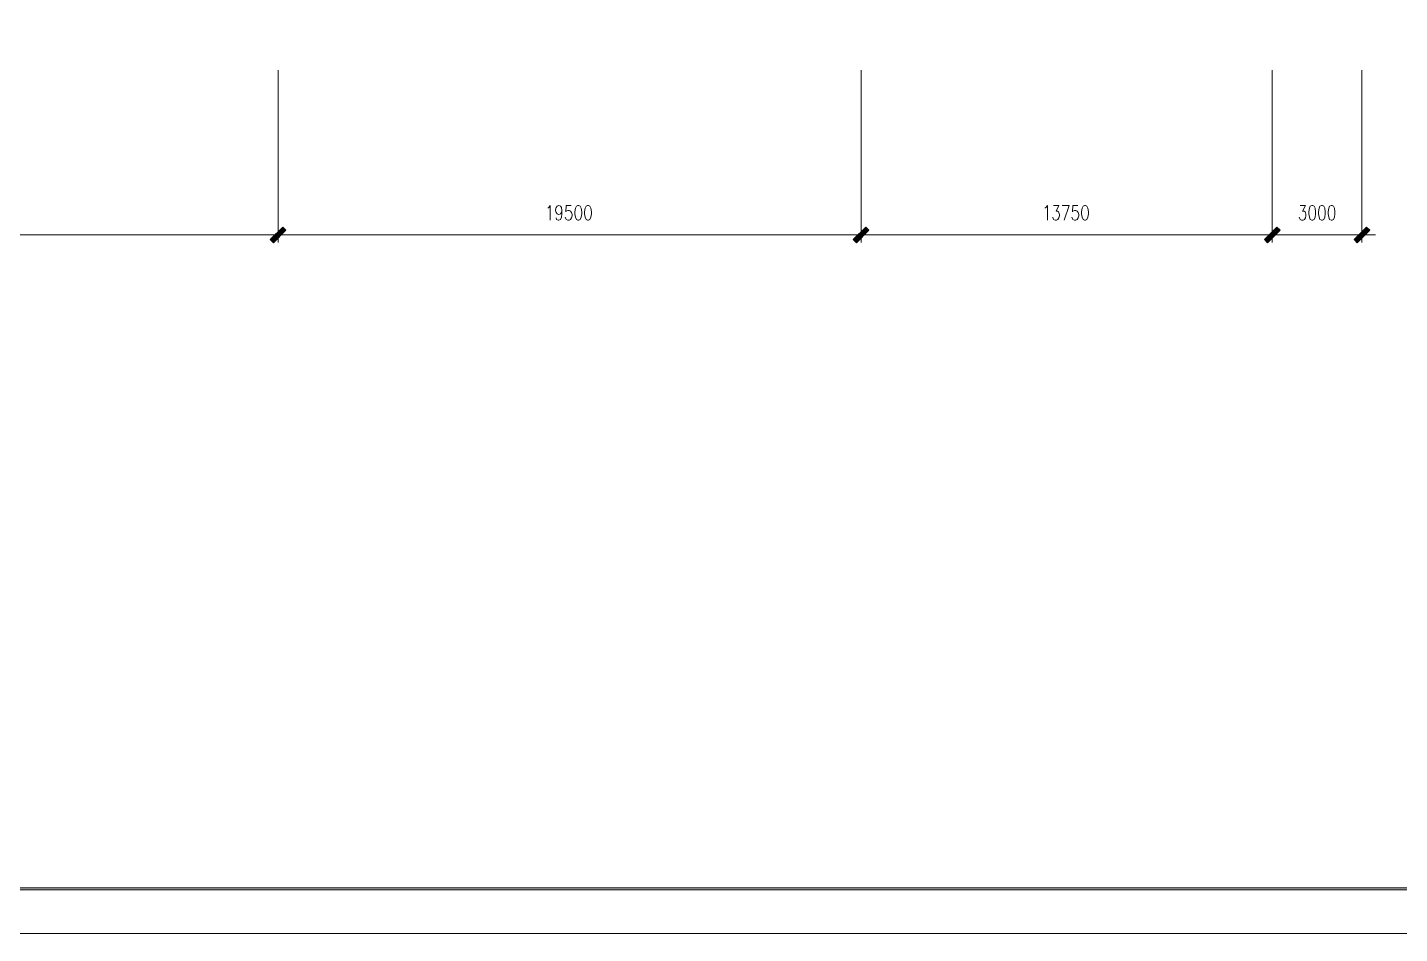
# Model space of a CAD drawing. Header units: millimetres. Extents: x 568 to 3948041, y -25191 to 63890.
# Drawn here: x 3867225 to 3913106, y -25191 to 5110 of the extents above; entities that cross this region are included whole.
import ezdxf

# ---------------------------------------------------------------- set-up
doc = ezdxf.new("R2010")
doc.units = ezdxf.units.MM

msp = doc.modelspace()

# ---------------------------------------------------------------- hatches: boundary and pattern name
h = msp.add_hatch(color=0)
h.dxf.hatch_style = 2
h.paths.add_polyline_path([(3875763, -1564), (3875869, -1671), (3875449, -2090), (3875343, -1985)])
h = msp.add_hatch(color=0)
h.dxf.hatch_style = 2
h.paths.add_polyline_path([(3875449, -2090), (3875343, -1985), (3875763, -1564), (3875869, -1671)])
h = msp.add_hatch(color=0)
h.dxf.hatch_style = 2
h.paths.add_polyline_path([(3895259, -1564), (3895365, -1671), (3894945, -2090), (3894839, -1985)])
h = msp.add_hatch(color=0)
h.dxf.hatch_style = 2
h.paths.add_polyline_path([(3894945, -2090), (3894839, -1985), (3895259, -1564), (3895365, -1671)])
h = msp.add_hatch(color=0)
h.dxf.hatch_style = 2
h.paths.add_polyline_path([(3909006, -1564), (3909112, -1671), (3908692, -2090), (3908586, -1985)])
h = msp.add_hatch(color=0)
h.dxf.hatch_style = 2
h.paths.add_polyline_path([(3908692, -2090), (3908586, -1985), (3909006, -1564), (3909112, -1671)])
h = msp.add_hatch(color=0)
h.dxf.hatch_style = 2
h.paths.add_polyline_path([(3911691, -2090), (3911586, -1985), (3912005, -1564), (3912111, -1671)])
h = msp.add_hatch(color=0)
h.dxf.hatch_style = 2
h.paths.add_polyline_path([(3825632, -23726), (3825702, -23657), (3946506, -23657), (3946576, -23726)])

# ---------------------------------------------------------------- linework, layer by layer
at = {"color": 0, "lineweight": 0}
for points in [[(3821918, -25191), (3821918, 63890), (3948041, 63890), (3948041, -25191)], [(3885629, -847), (3885580, -870), (3885547, -939), (3885531, -1055), (3885531, -1124), (3885547, -1239), (3885580, -1308), (3885629, -1331), (3885661, -1331), (3885709, -1308), (3885741, -1239), (3885758, -1124), (3885758, -1055), (3885741, -939), (3885709, -870), (3885661, -847)], [(3885952, -847), (3885903, -870), (3885870, -939), (3885854, -1055), (3885854, -1124), (3885870, -1239), (3885903, -1308), (3885952, -1331), (3885984, -1331), (3886032, -1308), (3886065, -1239), (3886081, -1124), (3886081, -1055), (3886065, -939), (3886032, -870), (3885984, -847)], [(3902573, -847), (3902525, -870), (3902492, -939), (3902476, -1055), (3902476, -1124), (3902492, -1239), (3902525, -1308), (3902573, -1331), (3902605, -1331), (3902654, -1308), (3902686, -1239), (3902702, -1124), (3902702, -1055), (3902686, -939), (3902654, -870), (3902605, -847)], [(3910171, -847), (3910122, -870), (3910090, -939), (3910074, -1055), (3910074, -1124), (3910090, -1239), (3910122, -1308), (3910171, -1331), (3910203, -1331), (3910251, -1308), (3910284, -1239), (3910300, -1124), (3910300, -1055), (3910284, -939), (3910251, -870), (3910203, -847)], [(3910494, -847), (3910445, -870), (3910413, -939), (3910397, -1055), (3910397, -1124), (3910413, -1239), (3910445, -1308), (3910494, -1331), (3910527, -1331), (3910574, -1308), (3910607, -1239), (3910623, -1124), (3910623, -1055), (3910607, -939), (3910574, -870), (3910527, -847)], [(3910817, -847), (3910768, -870), (3910736, -939), (3910720, -1055), (3910720, -1124), (3910736, -1239), (3910768, -1308), (3910817, -1331), (3910849, -1331), (3910898, -1308), (3910930, -1239), (3910946, -1124), (3910946, -1055), (3910930, -939), (3910898, -870), (3910849, -847)], [(3875763, -1564), (3875869, -1671), (3875449, -2090), (3875343, -1985)], [(3875449, -2090), (3875343, -1985), (3875763, -1564), (3875869, -1671)], [(3895259, -1564), (3895365, -1671), (3894945, -2090), (3894839, -1985)], [(3894945, -2090), (3894839, -1985), (3895259, -1564), (3895365, -1671)], [(3909006, -1564), (3909112, -1671), (3908692, -2090), (3908586, -1985)], [(3908692, -2090), (3908586, -1985), (3909006, -1564), (3909112, -1671)], [(3911691, -2090), (3911586, -1985), (3912005, -1564), (3912111, -1671)], [(3825632, -23726), (3825702, -23657), (3946506, -23657), (3946576, -23726)]]:
    msp.add_lwpolyline(points, close=True, dxfattribs=at)
for points in [[(3875606, 3680), (3875606, -2077)], [(3875606, 3680), (3875606, -2077)], [(3895102, 3680), (3895102, -2077)], [(3895102, 3680), (3895102, -2077)], [(3908849, 3680), (3908849, -2077)], [(3908849, 3680), (3908849, -2077)], [(3911848, 3680), (3911848, -2077)], [(3884627, -939), (3884659, -916), (3884708, -847), (3884708, -1331)], [(3885095, -1008), (3885079, -1077), (3885047, -1124), (3884999, -1147), (3884982, -1147), (3884934, -1124), (3884902, -1077), (3884886, -1008), (3884886, -986), (3884902, -916), (3884934, -870), (3884982, -847), (3884999, -847), (3885047, -870), (3885079, -916), (3885095, -1008), (3885095, -1124), (3885079, -1239), (3885047, -1308), (3884999, -1331), (3884966, -1331), (3884918, -1308), (3884902, -1262)], [(3885402, -847), (3885240, -847), (3885225, -1055), (3885240, -1031), (3885289, -1008), (3885338, -1008), (3885386, -1031), (3885418, -1077), (3885434, -1147), (3885434, -1193), (3885418, -1262), (3885386, -1308), (3885338, -1331), (3885289, -1331), (3885240, -1308), (3885225, -1286), (3885209, -1239)], [(3901248, -939), (3901281, -916), (3901329, -847), (3901329, -1331)], [(3901539, -847), (3901717, -847), (3901620, -1031), (3901669, -1031), (3901700, -1055), (3901717, -1077), (3901733, -1147), (3901733, -1193), (3901717, -1262), (3901685, -1308), (3901636, -1331), (3901588, -1331), (3901539, -1308), (3901523, -1286), (3901507, -1239)], [(3901830, -847), (3902056, -847), (3901894, -1331)], [(3902347, -847), (3902185, -847), (3902169, -1055), (3902185, -1031), (3902234, -1008), (3902282, -1008), (3902330, -1031), (3902363, -1077), (3902379, -1147), (3902379, -1193), (3902363, -1262), (3902330, -1308), (3902282, -1331), (3902234, -1331), (3902185, -1308), (3902169, -1286), (3902153, -1239)], [(3909783, -847), (3909961, -847), (3909864, -1031), (3909913, -1031), (3909945, -1055), (3909961, -1077), (3909977, -1147), (3909977, -1193), (3909961, -1262), (3909929, -1308), (3909880, -1331), (3909832, -1331), (3909783, -1308), (3909767, -1286), (3909751, -1239)], [(3875603, -1827), (3856113, -1827)], [(3876056, -1827), (3875156, -1827)], [(3875156, -1827), (3876056, -1827)], [(3895099, -1827), (3875609, -1827)], [(3895552, -1827), (3894652, -1827)], [(3894652, -1827), (3895552, -1827)], [(3908846, -1827), (3895105, -1827)], [(3909299, -1827), (3908399, -1827)], [(3908399, -1827), (3909299, -1827)], [(3911845, -1827), (3908852, -1827)], [(3911399, -1827), (3912298, -1827)]]:
    msp.add_lwpolyline(points, dxfattribs=at)

doc.saveas('drawing.dxf')
